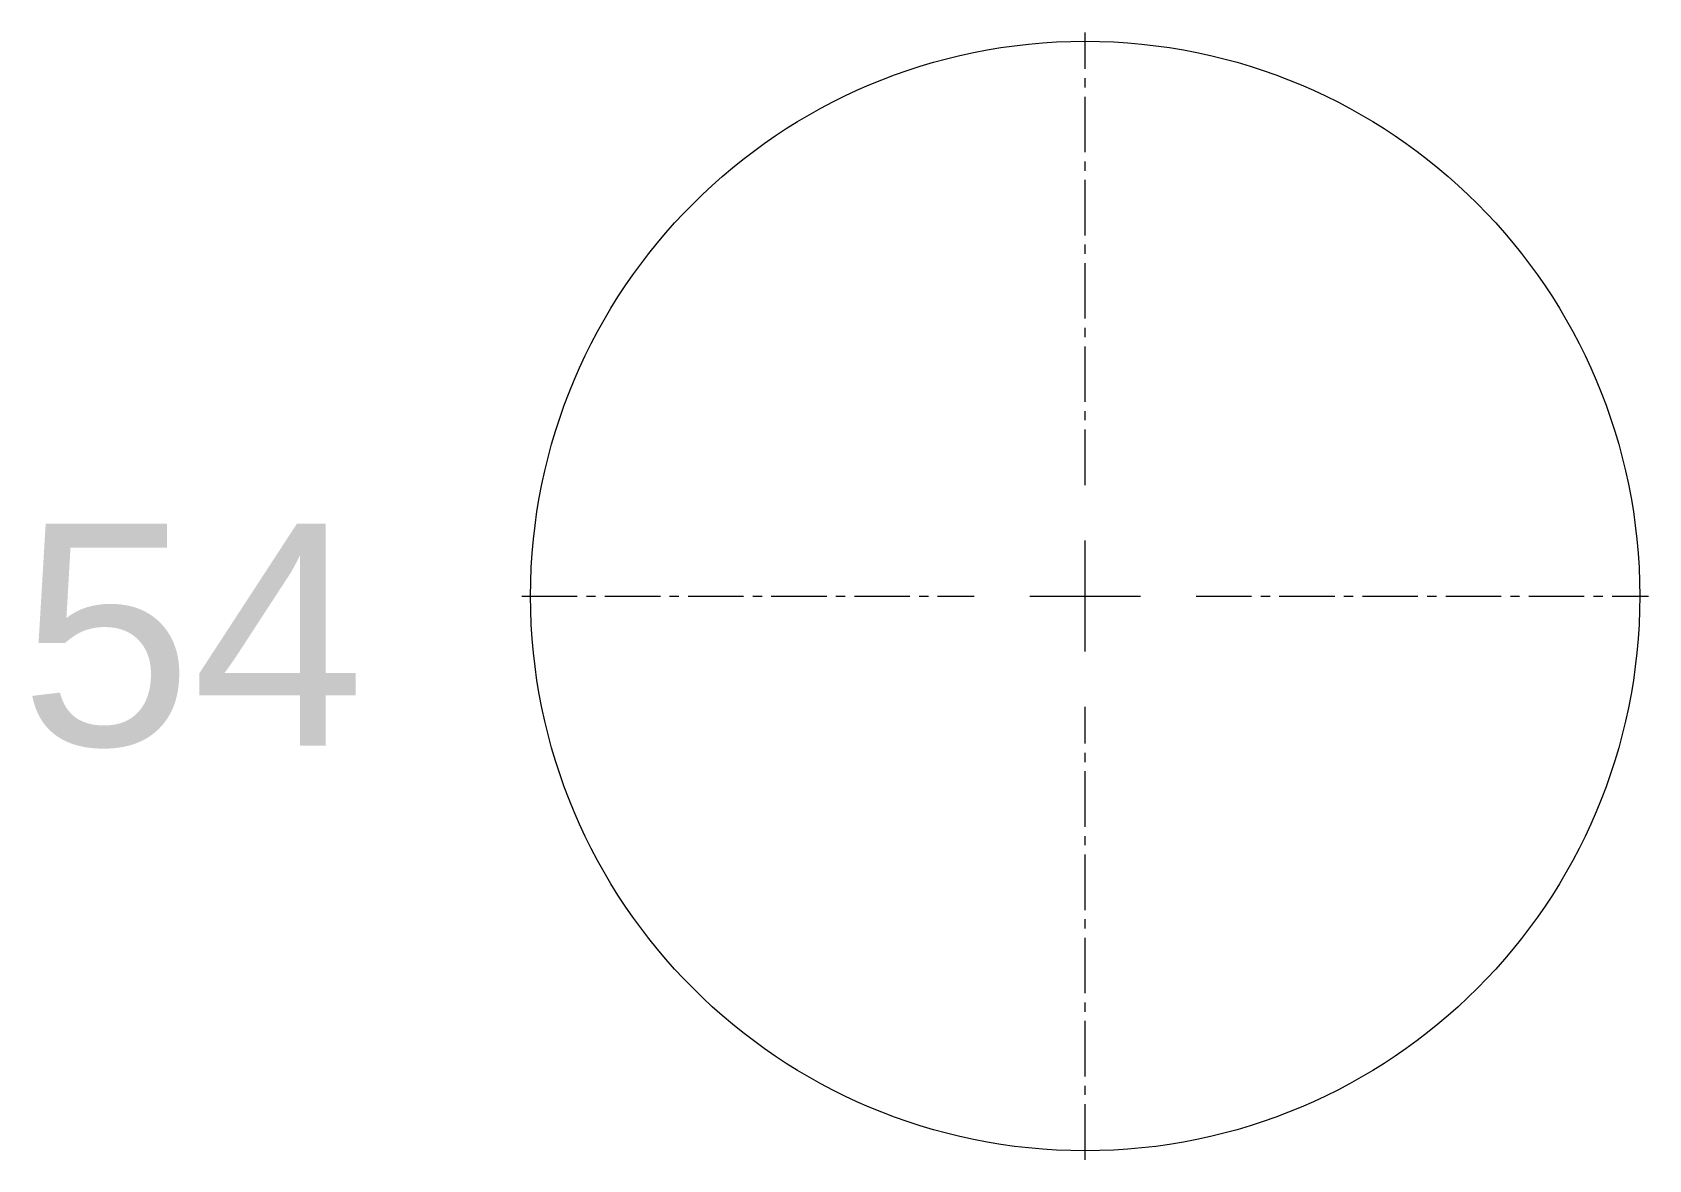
# Model space of a CAD drawing. Header units: inches. Extents: x 423.9 to 445.7, y 300.1 to 315.4.
import ezdxf
from ezdxf.enums import TextEntityAlignment as Align

# ---------------------------------------------------------------- set-up
doc = ezdxf.new("R2010")
doc.units = ezdxf.units.IN
doc.header["$MEASUREMENT"] = 0
doc.linetypes.add('CENTER2', pattern=[1.125, 0.75, -0.125, 0.125, -0.125])
doc.layers.get('0').update_dxf_attribs({"lineweight": 9})
doc.layers.add('E102-2nd-floor-electrical', color=7, linetype='Continuous', lineweight=9)
doc.layers.get('0').off()
doc.styles.add('Reg', font='Arial.ttf', dxfattribs={"height": 3})

# ---------------------------------------------------------------- blocks, each defined once
blk = doc.blocks.new('*U2')
blk.add_circle((438.121, 307.763), 7.5)
at = {"style": 'Reg'}
blk.add_attdef('ID', (436.494, 308.433), '', height=3, dxfattribs=at)
blk = doc.blocks.new('*U3')
at = {"layer": 'E102-2nd-floor-electrical', "color": 0, "linetype": 'CENTER2', "transparency": 16777216}
for p, q in [((0, 1.5), (0, 7.62)), ((-7.62, 0), (-1.5, 0)), ((1.5, 0), (7.62, 0)), ((0, -7.62), (0, -1.5))]:
    blk.add_line(p, q, dxfattribs=at)
at = {"layer": 'E102-2nd-floor-electrical', "color": 0, "linetype": 'Continuous', "transparency": 16777216}
for p, q in [((0, -0.75), (0, 0.75)), ((-0.75, 0), (0.75, 0))]:
    blk.add_line(p, q, dxfattribs=at)
blk = doc.blocks.new('duplex')
at = {"style": 'Reg'}
blk.add_attdef('ID', text='', height=3, dxfattribs=at).set_placement((292.549, 61.462), align=Align.MIDDLE_CENTER)

msp = doc.modelspace()

# ---------------------------------------------------------------- linework, layer by layer
at = {"layer": 'E102-2nd-floor-electrical'}
msp.add_circle((438.121, 307.763), 7.5, dxfattribs=at)

# ---------------------------------------------------------------- block references
at = {"layer": 'E102-2nd-floor-electrical', "linetype": 'CENTER2'}
msp.add_blockref('*U3', (438.121, 307.763), dxfattribs=at)
at = {"layer": 'E102-2nd-floor-electrical'}
msp.add_blockref('*U2', (0, 0), dxfattribs=at)
msp.add_blockref('duplex', (133.497, 245.78), dxfattribs=at).add_auto_attribs({'ID': '54'})

doc.saveas('drawing.dxf')
